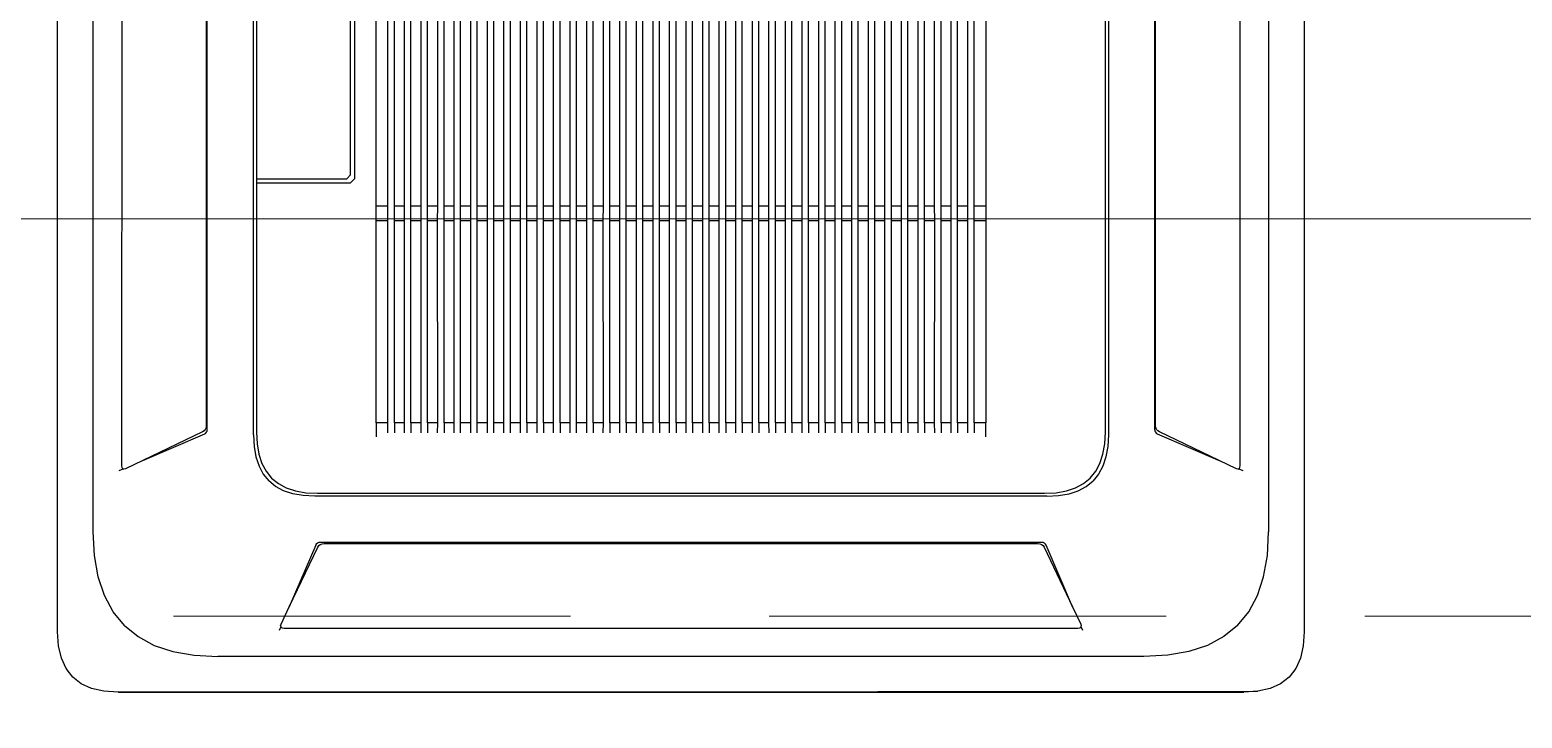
# Model space of a CAD drawing. Header units: millimetres. Extents: x 1464389 to 1998638, y -29162 to 256806.
# Drawn here: x 1718026 to 1718622, y 201922 to 202197 of the extents above; entities that cross this region are included whole.
import ezdxf

# ---------------------------------------------------------------- set-up
doc = ezdxf.new("R2010")
doc.units = ezdxf.units.MM
doc.header["$LTSCALE"] = 15
doc.layers.get('0').update_dxf_attribs({"lineweight": 5})
doc.layers.add('Hatch', color=252, linetype='Continuous', lineweight=15)
doc.layers.add('S-pchat-9', color=9, linetype='Continuous')

# ---------------------------------------------------------------- blocks, each defined once
blk = doc.blocks.new('cassette acplan')
at = {"layer": 'S-pchat-9', "ltscale": 0.25}
for p, q in [((-306.08, -1781.74), (-305.51, -1090.44)), ((460.06, -1091.08), (459.49, -1782.37)), ((-284.16, -1720.46), (-283.69, -1151.75)), ((438.14, -1152.35), (437.67, -1721.06)), ((-266.23, -1192.41), (-266.64, -1679.83)), ((420.21, -1680.4), (420.62, -1192.98)), ((-214.32, -1217.16), (-214.69, -1655.17)), ((-214.05, -1657.55), (-213.68, -1214.78)), ((-185.68, -1660.94), (-185.3, -1211.43)), ((337.49, -1659.84), (337.86, -1213.41)), ((339.66, -1211.87), (339.29, -1661.38)), ((368.03, -1215.26), (367.66, -1658.03)), ((368.3, -1655.65), (368.67, -1217.64)), ((-110.3, -1520.65), (-110.16, -1351.85)), ((-103.04, -1351.86), (-103.18, -1520.66)), ((-99.04, -1520.66), (-98.9, -1351.86)), ((-92.87, -1351.86), (-93.01, -1520.67)), ((-88.87, -1520.67), (-88.73, -1351.87)), ((-82.7, -1351.87), (-82.84, -1520.67)), ((-78.69, -1520.68), (-78.55, -1351.88)), ((-72.52, -1351.88), (-72.66, -1520.68)), ((-68.52, -1520.69), (-68.38, -1351.88)), ((-62.35, -1351.89), (-62.49, -1520.69)), ((-58.35, -1520.7), (-58.21, -1351.89)), ((-52.18, -1351.9), (-52.32, -1520.7)), ((-48.17, -1520.7), (-48.03, -1351.9)), ((-42, -1351.91), (-42.14, -1520.71)), ((-38, -1520.71), (-37.86, -1351.91)), ((-31.83, -1351.91), (-31.97, -1520.72)), ((-27.83, -1520.72), (-27.69, -1351.92)), ((-21.66, -1351.92), (-21.8, -1520.73)), ((-17.65, -1520.73), (-17.51, -1351.93)), ((-11.48, -1351.93), (-11.62, -1520.73)), ((-7.48, -1520.74), (-7.34, -1351.93)), ((-1.31, -1351.94), (-1.45, -1520.74)), ((2.69, -1520.75), (2.83, -1351.94)), ((8.86, -1351.95), (8.72, -1520.75)), ((12.87, -1520.75), (13.01, -1351.95)), ((19.04, -1351.96), (18.9, -1520.76)), ((23.04, -1520.76), (23.18, -1351.96)), ((29.21, -1351.96), (29.07, -1520.77)), ((33.21, -1520.77), (33.35, -1351.97)), ((39.38, -1351.97), (39.24, -1520.78)), ((43.39, -1520.78), (43.53, -1351.98)), ((49.56, -1351.98), (49.42, -1520.78)), ((53.56, -1520.79), (53.7, -1351.99)), ((59.73, -1351.99), (59.59, -1520.79)), ((63.73, -1520.8), (63.87, -1351.99)), ((69.9, -1352), (69.76, -1520.8)), ((73.91, -1520.8), (74.05, -1352)), ((80.08, -1352.01), (79.94, -1520.81)), ((84.08, -1520.81), (84.22, -1352.01)), ((90.25, -1352.02), (90.11, -1520.82)), ((94.25, -1520.82), (94.39, -1352.02)), ((100.42, -1352.02), (100.28, -1520.83)), ((104.43, -1520.83), (104.57, -1352.03)), ((110.6, -1352.03), (110.46, -1520.84)), ((114.6, -1520.84), (114.74, -1352.04)), ((120.77, -1352.04), (120.63, -1520.84)), ((124.77, -1520.85), (124.91, -1352.04)), ((130.94, -1352.05), (130.8, -1520.85)), ((134.95, -1520.86), (135.09, -1352.05)), ((141.12, -1352.06), (140.98, -1520.86)), ((145.12, -1520.86), (145.26, -1352.06)), ((151.29, -1352.07), (151.15, -1520.87)), ((155.29, -1520.87), (155.43, -1352.07)), ((161.46, -1352.07), (161.32, -1520.88)), ((165.46, -1520.88), (165.6, -1352.08)), ((171.64, -1352.08), (171.5, -1520.89)), ((175.64, -1520.89), (175.78, -1352.09)), ((181.81, -1352.09), (181.67, -1520.89)), ((185.81, -1520.9), (185.95, -1352.09)), ((191.98, -1352.1), (191.84, -1520.9)), ((195.98, -1520.91), (196.12, -1352.1)), ((202.16, -1352.11), (202.02, -1520.91)), ((206.16, -1520.91), (206.3, -1352.11)), ((212.33, -1352.12), (212.19, -1520.92)), ((216.33, -1520.92), (216.47, -1352.12)), ((222.5, -1352.13), (222.36, -1520.93)), ((226.5, -1520.93), (226.64, -1352.13)), ((232.67, -1352.13), (232.53, -1520.94)), ((236.68, -1520.94), (236.82, -1352.14)), ((242.85, -1352.14), (242.71, -1520.94)), ((246.85, -1520.95), (246.99, -1352.15)), ((253.02, -1352.15), (252.88, -1520.95)), ((257.02, -1520.96), (257.16, -1352.15)), ((264.29, -1352.16), (264.15, -1520.96)), ((-183.64, -1368.55), (-183.75, -1503.83)), ((-125.88, -1501.45), (-125.78, -1371.03)), ((-123.34, -1368.6), (-123.45, -1503.88)), ((-128.32, -1503.88), (-125.88, -1501.45)), ((-183.75, -1506.27), (-183.88, -1659.41)), ((-183.75, -1503.83), (-183.75, -1506.27)), ((-183.75, -1503.83), (-128.32, -1503.88)), ((-183.75, -1506.27), (-125.88, -1506.32)), ((-123.45, -1503.88), (-125.88, -1506.32)), ((-110.31, -1529.52), (-110.3, -1520.65)), ((-103.18, -1520.66), (-110.3, -1520.65)), ((-103.18, -1520.66), (-103.19, -1529.53)), ((-99.05, -1529.53), (-99.04, -1520.66)), ((-93.01, -1520.67), (-99.04, -1520.66)), ((-93.01, -1520.67), (-93.02, -1529.54)), ((-82.84, -1520.67), (-88.87, -1520.67)), ((-88.87, -1529.54), (-88.87, -1520.67)), ((-82.84, -1520.67), (-82.84, -1529.54)), ((-78.7, -1529.55), (-78.69, -1520.68)), ((-72.66, -1520.68), (-78.69, -1520.68)), ((-72.66, -1520.68), (-72.67, -1529.55)), ((-68.53, -1529.56), (-68.52, -1520.69)), ((-62.49, -1520.69), (-68.52, -1520.69)), ((-62.49, -1520.69), (-62.5, -1529.56)), ((-52.32, -1520.7), (-58.35, -1520.7)), ((-58.35, -1529.56), (-58.35, -1520.7)), ((-52.32, -1520.7), (-52.32, -1529.57)), ((-48.18, -1529.57), (-48.17, -1520.7)), ((-42.14, -1520.71), (-48.17, -1520.7)), ((-42.14, -1520.71), (-42.15, -1529.58)), ((-38.01, -1529.58), (-38, -1520.71)), ((-31.97, -1520.72), (-38, -1520.71)), ((-31.97, -1520.72), (-31.98, -1529.59)), ((-21.8, -1520.73), (-27.83, -1520.72)), ((-27.83, -1529.59), (-27.83, -1520.72)), ((-21.8, -1520.73), (-21.8, -1529.59)), ((-17.66, -1529.6), (-17.65, -1520.73)), ((-11.62, -1520.73), (-17.65, -1520.73)), ((-11.62, -1520.73), (-11.63, -1529.6)), ((-7.49, -1529.61), (-7.48, -1520.74)), ((-1.45, -1520.74), (-7.48, -1520.74)), ((-1.45, -1520.74), (-1.46, -1529.61)), ((8.72, -1520.75), (2.69, -1520.75)), ((2.69, -1529.61), (2.69, -1520.75)), ((8.72, -1520.75), (8.72, -1529.62)), ((12.86, -1529.62), (12.87, -1520.75)), ((18.9, -1520.76), (12.87, -1520.75)), ((18.9, -1520.76), (18.89, -1529.63)), ((23.03, -1529.63), (23.04, -1520.76)), ((29.07, -1520.77), (23.04, -1520.76)), ((29.07, -1520.77), (29.06, -1529.64)), ((33.2, -1529.64), (33.21, -1520.77)), ((39.24, -1520.78), (33.21, -1520.77)), ((39.24, -1520.78), (39.24, -1529.64)), ((43.38, -1529.65), (43.39, -1520.78)), ((49.42, -1520.78), (43.39, -1520.78)), ((49.42, -1520.78), (49.41, -1529.65)), ((53.55, -1529.66), (53.56, -1520.79)), ((59.59, -1520.79), (53.56, -1520.79)), ((59.59, -1520.79), (59.58, -1529.66)), ((63.72, -1529.67), (63.73, -1520.8)), ((69.76, -1520.8), (63.73, -1520.8)), ((69.76, -1520.8), (69.76, -1529.67)), ((73.9, -1529.67), (73.91, -1520.8)), ((79.94, -1520.81), (73.91, -1520.8)), ((79.94, -1520.81), (79.93, -1529.68)), ((84.07, -1529.68), (84.08, -1520.81)), ((90.11, -1520.82), (84.08, -1520.81)), ((90.11, -1520.82), (90.1, -1529.69)), ((94.24, -1529.69), (94.25, -1520.82)), ((100.28, -1520.83), (94.25, -1520.82)), ((100.28, -1520.83), (100.27, -1529.7)), ((104.42, -1529.7), (104.43, -1520.83)), ((110.46, -1520.84), (104.43, -1520.83)), ((110.46, -1520.84), (110.45, -1529.7)), ((114.59, -1529.71), (114.6, -1520.84)), ((120.63, -1520.84), (114.6, -1520.84)), ((120.63, -1520.84), (120.62, -1529.71)), ((124.76, -1529.72), (124.77, -1520.85)), ((130.8, -1520.85), (124.77, -1520.85)), ((130.8, -1520.85), (130.79, -1529.72)), ((134.94, -1529.72), (134.95, -1520.86)), ((140.98, -1520.86), (134.95, -1520.86)), ((140.98, -1520.86), (140.97, -1529.73)), ((145.11, -1529.73), (145.12, -1520.86)), ((151.15, -1520.87), (145.12, -1520.86)), ((151.15, -1520.87), (151.14, -1529.74)), ((155.28, -1529.74), (155.29, -1520.87)), ((161.32, -1520.88), (155.29, -1520.87)), ((161.32, -1520.88), (161.31, -1529.75)), ((171.5, -1520.89), (165.46, -1520.88)), ((165.46, -1529.75), (165.46, -1520.88)), ((171.5, -1520.89), (171.49, -1529.75)), ((175.63, -1529.76), (175.64, -1520.89)), ((181.67, -1520.89), (175.64, -1520.89)), ((181.67, -1520.89), (181.66, -1529.76)), ((185.8, -1529.77), (185.81, -1520.9)), ((191.84, -1520.9), (185.81, -1520.9)), ((191.84, -1520.9), (191.83, -1529.77)), ((202.02, -1520.91), (195.98, -1520.91)), ((195.98, -1529.77), (195.98, -1520.91)), ((202.02, -1520.91), (202.01, -1529.78)), ((206.15, -1529.78), (206.16, -1520.91)), ((212.19, -1520.92), (206.16, -1520.91)), ((212.19, -1520.92), (212.18, -1529.79)), ((216.32, -1529.79), (216.33, -1520.92)), ((222.36, -1520.93), (216.33, -1520.92)), ((222.36, -1520.93), (222.35, -1529.8)), ((232.53, -1520.94), (226.5, -1520.93)), ((226.5, -1529.8), (226.5, -1520.93)), ((232.53, -1520.94), (232.53, -1529.81)), ((236.67, -1529.81), (236.68, -1520.94)), ((242.71, -1520.94), (236.68, -1520.94)), ((242.71, -1520.94), (242.7, -1529.81)), ((246.84, -1529.82), (246.85, -1520.95)), ((252.88, -1520.95), (246.85, -1520.95)), ((252.88, -1520.95), (252.87, -1529.82)), ((264.15, -1520.96), (257.02, -1520.96)), ((257.02, -1529.83), (257.02, -1520.96)), ((264.15, -1520.96), (264.14, -1529.83)), ((-110.41, -1653.67), (-110.31, -1529.52)), ((-110.31, -1529.52), (-103.19, -1529.53)), ((-103.19, -1529.53), (-103.29, -1653.67)), ((-99.15, -1653.68), (-99.05, -1529.53)), ((-99.05, -1529.53), (-93.02, -1529.54)), ((-93.02, -1529.54), (-93.12, -1653.68)), ((-88.98, -1653.68), (-88.87, -1529.54)), ((-88.87, -1529.54), (-82.84, -1529.54)), ((-82.84, -1529.54), (-82.95, -1653.69)), ((-78.8, -1653.69), (-78.7, -1529.55)), ((-78.7, -1529.55), (-72.67, -1529.55)), ((-72.67, -1529.55), (-72.77, -1653.7)), ((-68.63, -1653.7), (-68.53, -1529.56)), ((-68.53, -1529.56), (-62.5, -1529.56)), ((-62.5, -1529.56), (-62.6, -1653.71)), ((-58.46, -1653.71), (-58.35, -1529.56)), ((-58.35, -1529.56), (-52.32, -1529.57)), ((-52.32, -1529.57), (-52.43, -1653.72)), ((-48.28, -1653.72), (-48.18, -1529.57)), ((-48.18, -1529.57), (-42.15, -1529.58)), ((-42.15, -1529.58), (-42.25, -1653.72)), ((-38.11, -1653.73), (-38.01, -1529.58)), ((-38.01, -1529.58), (-31.98, -1529.59)), ((-31.98, -1529.59), (-32.08, -1653.73)), ((-27.94, -1653.74), (-27.83, -1529.59)), ((-27.83, -1529.59), (-21.8, -1529.59)), ((-21.8, -1529.59), (-21.91, -1653.74)), ((-17.76, -1653.74), (-17.66, -1529.6)), ((-17.66, -1529.6), (-11.63, -1529.6)), ((-11.63, -1529.6), (-11.73, -1653.75)), ((-7.59, -1653.75), (-7.49, -1529.61)), ((-7.49, -1529.61), (-1.46, -1529.61)), ((-1.46, -1529.61), (-1.56, -1653.76)), ((2.58, -1653.76), (2.69, -1529.61)), ((2.69, -1529.61), (8.72, -1529.62)), ((8.72, -1529.62), (8.61, -1653.77)), ((12.76, -1653.77), (12.86, -1529.62)), ((12.86, -1529.62), (18.89, -1529.63)), ((18.89, -1529.63), (18.79, -1653.77)), ((22.93, -1653.78), (23.03, -1529.63)), ((23.03, -1529.63), (29.06, -1529.64)), ((29.06, -1529.64), (28.96, -1653.78)), ((33.1, -1653.79), (33.2, -1529.64)), ((33.2, -1529.64), (39.24, -1529.64)), ((39.24, -1529.64), (39.13, -1653.79)), ((43.28, -1653.79), (43.38, -1529.65)), ((43.38, -1529.65), (49.41, -1529.65)), ((49.41, -1529.65), (49.31, -1653.8)), ((53.45, -1653.8), (53.55, -1529.66)), ((53.55, -1529.66), (59.58, -1529.66)), ((59.58, -1529.66), (59.48, -1653.81)), ((63.62, -1653.81), (63.72, -1529.67)), ((63.72, -1529.67), (69.76, -1529.67)), ((69.76, -1529.67), (69.65, -1653.82)), ((73.8, -1653.82), (73.9, -1529.67)), ((73.9, -1529.67), (79.93, -1529.68)), ((79.93, -1529.68), (79.83, -1653.82)), ((83.97, -1653.83), (84.07, -1529.68)), ((84.07, -1529.68), (90.1, -1529.69)), ((90.1, -1529.69), (90, -1653.83)), ((94.14, -1653.84), (94.24, -1529.69)), ((94.24, -1529.69), (100.27, -1529.7)), ((100.27, -1529.7), (100.17, -1653.84)), ((104.32, -1653.84), (104.42, -1529.7)), ((104.42, -1529.7), (110.45, -1529.7)), ((110.45, -1529.7), (110.35, -1653.85)), ((114.49, -1653.85), (114.59, -1529.71)), ((114.59, -1529.71), (120.62, -1529.71)), ((120.62, -1529.71), (120.52, -1653.86)), ((124.66, -1653.86), (124.76, -1529.72)), ((124.76, -1529.72), (130.79, -1529.72)), ((130.79, -1529.72), (130.69, -1653.87)), ((134.83, -1653.87), (134.94, -1529.72)), ((134.94, -1529.72), (140.97, -1529.73)), ((140.97, -1529.73), (140.87, -1653.88)), ((145.01, -1653.88), (145.11, -1529.73)), ((145.11, -1529.73), (151.14, -1529.74)), ((151.14, -1529.74), (151.04, -1653.88)), ((155.18, -1653.89), (155.28, -1529.74)), ((155.28, -1529.74), (161.31, -1529.75)), ((161.31, -1529.75), (161.21, -1653.89)), ((165.35, -1653.9), (165.46, -1529.75)), ((165.46, -1529.75), (171.49, -1529.75)), ((171.49, -1529.75), (171.39, -1653.9)), ((175.53, -1653.9), (175.63, -1529.76)), ((175.63, -1529.76), (181.66, -1529.76)), ((181.66, -1529.76), (181.56, -1653.91)), ((185.7, -1653.91), (185.8, -1529.77)), ((185.8, -1529.77), (191.83, -1529.77)), ((191.83, -1529.77), (191.73, -1653.92)), ((195.87, -1653.92), (195.98, -1529.77)), ((195.98, -1529.77), (202.01, -1529.78)), ((202.01, -1529.78), (201.9, -1653.93)), ((206.05, -1653.93), (206.15, -1529.78)), ((206.15, -1529.78), (212.18, -1529.79)), ((212.18, -1529.79), (212.08, -1653.93)), ((216.22, -1653.94), (216.32, -1529.79)), ((216.32, -1529.79), (222.35, -1529.8)), ((222.35, -1529.8), (222.25, -1653.94)), ((226.39, -1653.95), (226.5, -1529.8)), ((226.5, -1529.8), (232.53, -1529.81)), ((232.53, -1529.81), (232.42, -1653.95)), ((236.57, -1653.95), (236.67, -1529.81)), ((236.67, -1529.81), (242.7, -1529.81)), ((242.7, -1529.81), (242.6, -1653.96)), ((246.74, -1653.96), (246.84, -1529.82)), ((246.84, -1529.82), (252.87, -1529.82)), ((252.87, -1529.82), (252.77, -1653.97)), ((256.91, -1653.97), (257.02, -1529.83)), ((257.02, -1529.83), (264.14, -1529.83)), ((264.14, -1529.83), (264.04, -1653.98)), ((-215.98, -1658.56), (-216.99, -1659.23)), ((-215.26, -1657.67), (-215.98, -1658.56)), ((-214.83, -1656.54), (-215.26, -1657.67)), ((-214.69, -1655.17), (-214.83, -1656.54)), ((-214.51, -1659.37), (-214.17, -1658.56)), ((-214.21, -1658.91), (-214.17, -1658.56)), ((-214.17, -1658.56), (-214.05, -1657.55)), ((-110.41, -1653.67), (-110.42, -1662.36)), ((-103.29, -1653.67), (-110.41, -1653.67)), ((-103.29, -1653.67), (-103.3, -1659.88)), ((-99.15, -1653.68), (-99.16, -1659.88)), ((-93.12, -1653.68), (-99.15, -1653.68)), ((-93.12, -1653.68), (-93.13, -1659.88)), ((-82.95, -1653.69), (-88.98, -1653.68)), ((-88.98, -1653.68), (-88.98, -1659.89)), ((-82.95, -1653.69), (-82.95, -1659.89)), ((-78.8, -1653.69), (-78.81, -1659.9)), ((-72.77, -1653.7), (-78.8, -1653.69)), ((-72.77, -1653.7), (-72.78, -1659.9)), ((-68.63, -1653.7), (-68.64, -1659.9)), ((-62.6, -1653.71), (-68.63, -1653.7)), ((-62.6, -1653.71), (-62.61, -1659.91)), ((-52.43, -1653.72), (-58.46, -1653.71)), ((-58.46, -1659.91), (-58.46, -1653.71)), ((-52.43, -1653.72), (-52.43, -1659.92)), ((-48.29, -1659.92), (-48.28, -1653.72)), ((-42.25, -1653.72), (-48.28, -1653.72)), ((-42.25, -1653.72), (-42.26, -1659.93)), ((-38.12, -1659.93), (-38.11, -1653.73)), ((-32.08, -1653.73), (-38.11, -1653.73)), ((-32.08, -1653.73), (-32.09, -1659.94)), ((-21.91, -1653.74), (-27.94, -1653.74)), ((-27.94, -1659.94), (-27.94, -1653.74)), ((-21.91, -1653.74), (-21.91, -1659.94)), ((-17.76, -1653.74), (-17.77, -1659.95)), ((-11.73, -1653.75), (-17.76, -1653.74)), ((-11.73, -1653.75), (-11.74, -1659.95)), ((-7.59, -1653.75), (-7.6, -1659.96)), ((-1.56, -1653.76), (-7.59, -1653.75)), ((-1.56, -1653.76), (-1.57, -1659.96)), ((8.61, -1653.77), (2.58, -1653.76)), ((2.58, -1653.76), (2.58, -1659.96)), ((8.61, -1653.77), (8.61, -1659.97)), ((12.75, -1659.97), (12.76, -1653.77)), ((18.79, -1653.77), (12.76, -1653.77)), ((18.79, -1653.77), (18.78, -1659.98)), ((22.93, -1653.78), (22.92, -1659.98)), ((28.96, -1653.78), (22.93, -1653.78)), ((28.96, -1653.78), (28.95, -1659.99)), ((39.13, -1653.79), (33.1, -1653.79)), ((33.1, -1653.79), (33.1, -1659.99)), ((39.13, -1653.79), (39.13, -1659.99)), ((43.28, -1653.79), (43.27, -1660)), ((49.31, -1653.8), (43.28, -1653.79)), ((49.31, -1653.8), (49.3, -1660)), ((53.45, -1653.8), (53.44, -1660.01)), ((59.48, -1653.81), (53.45, -1653.8)), ((59.48, -1653.81), (59.47, -1660.01)), ((69.65, -1653.82), (63.62, -1653.81)), ((63.62, -1653.81), (63.62, -1660.01)), ((69.65, -1653.82), (69.65, -1660.02)), ((73.8, -1653.82), (73.79, -1660.02)), ((79.83, -1653.82), (73.8, -1653.82)), ((79.83, -1653.82), (79.82, -1660.03)), ((83.97, -1653.83), (83.96, -1660.03)), ((90, -1653.83), (83.97, -1653.83)), ((90, -1653.83), (89.99, -1660.04)), ((100.17, -1653.84), (94.14, -1653.84)), ((94.14, -1653.84), (94.14, -1660.04)), ((100.17, -1653.84), (100.17, -1660.04)), ((104.32, -1653.84), (104.31, -1660.05)), ((110.35, -1653.85), (104.32, -1653.84)), ((110.35, -1653.85), (110.34, -1660.05)), ((114.49, -1653.85), (114.48, -1660.06)), ((120.52, -1653.86), (114.49, -1653.85)), ((120.52, -1653.86), (120.51, -1660.06)), ((130.69, -1653.87), (124.66, -1653.86)), ((124.66, -1653.86), (124.66, -1660.07)), ((130.69, -1653.87), (130.69, -1660.07)), ((140.87, -1653.88), (134.83, -1653.87)), ((134.83, -1653.87), (134.83, -1660.07)), ((140.87, -1653.88), (140.86, -1660.08)), ((145.01, -1653.88), (145, -1660.08)), ((151.04, -1653.88), (145.01, -1653.88)), ((151.04, -1653.88), (151.03, -1660.09)), ((161.21, -1653.89), (155.18, -1653.89)), ((155.18, -1653.89), (155.18, -1660.09)), ((161.21, -1653.89), (161.21, -1660.1)), ((171.39, -1653.9), (165.35, -1653.9)), ((165.35, -1653.9), (165.35, -1660.1)), ((171.39, -1653.9), (171.38, -1660.1)), ((175.53, -1653.9), (175.52, -1660.11)), ((181.56, -1653.91), (175.53, -1653.9)), ((181.56, -1653.91), (181.55, -1660.11)), ((191.73, -1653.92), (185.7, -1653.91)), ((185.7, -1653.91), (185.7, -1660.12)), ((191.73, -1653.92), (191.73, -1660.12)), ((201.9, -1653.93), (195.87, -1653.92)), ((195.87, -1653.92), (195.87, -1660.12)), ((201.9, -1653.93), (201.9, -1660.13)), ((206.05, -1653.93), (206.04, -1660.13)), ((212.08, -1653.93), (206.05, -1653.93)), ((212.08, -1653.93), (212.07, -1660.14)), ((222.25, -1653.94), (216.22, -1653.94)), ((216.22, -1653.94), (216.22, -1660.14)), ((222.25, -1653.94), (222.25, -1660.15)), ((232.42, -1653.95), (226.39, -1653.95)), ((226.39, -1653.95), (226.39, -1660.15)), ((232.42, -1653.95), (232.42, -1660.15)), ((236.57, -1653.95), (236.56, -1660.16)), ((242.6, -1653.96), (236.57, -1653.95)), ((242.6, -1653.96), (242.59, -1660.16)), ((252.77, -1653.97), (246.74, -1653.96)), ((246.74, -1653.96), (246.74, -1660.17)), ((252.77, -1653.97), (252.77, -1660.17)), ((264.04, -1653.98), (256.91, -1653.97)), ((256.91, -1653.97), (256.91, -1660.17)), ((264.03, -1662.67), (264.04, -1653.98)), ((367.66, -1658.03), (367.78, -1659.04)), ((368.45, -1657.02), (368.3, -1655.65)), ((368.88, -1658.15), (368.45, -1657.02)), ((369.6, -1659.05), (368.88, -1658.15)), ((-216.99, -1659.23), (-253.67, -1676.66)), ((-253.67, -1676.66), (-215.64, -1660.39)), ((-215.64, -1660.39), (-215.19, -1660.13)), ((-215.31, -1660.27), (-215.19, -1660.13)), ((-215.19, -1660.13), (-214.51, -1659.37)), ((-185.68, -1660.94), (-185.31, -1668.11)), ((-183.88, -1659.41), (-183.51, -1666.53)), ((-183.51, -1666.53), (-182.39, -1672.9)), ((335.98, -1673.33), (337.11, -1666.96)), ((337.11, -1666.96), (337.49, -1659.84)), ((339.29, -1661.38), (338.9, -1668.55)), ((367.78, -1659.04), (368.13, -1659.85)), ((367.78, -1659.04), (367.82, -1659.39)), ((368.13, -1659.85), (368.8, -1660.61)), ((368.8, -1660.61), (369.25, -1660.88)), ((368.92, -1660.75), (368.8, -1660.61)), ((369.25, -1660.88), (407.26, -1677.21)), ((370.6, -1659.71), (369.6, -1659.05)), ((407.26, -1677.21), (370.6, -1659.71)), ((-253.67, -1676.66), (-264.29, -1681.7)), ((-185.31, -1668.11), (-184.18, -1674.53)), ((-184.18, -1674.53), (-182.3, -1680.19)), ((-182.39, -1672.9), (-180.52, -1678.52)), ((334.1, -1678.94), (335.98, -1673.33)), ((337.77, -1674.96), (335.87, -1680.62)), ((338.9, -1668.55), (337.77, -1674.96)), ((-268.18, -1682.86), (-265.82, -1681.85)), ((-266.64, -1679.83), (-266.49, -1681.06)), ((-266.49, -1681.06), (-266.06, -1681.78)), ((-266.06, -1681.78), (-265.82, -1681.85)), ((-265.82, -1681.85), (-265.35, -1681.99)), ((-265.3, -1681.99), (-265.35, -1681.99)), ((-264.29, -1681.7), (-265.3, -1681.99)), ((-182.3, -1680.19), (-179.66, -1685.09)), ((-180.52, -1678.52), (-177.9, -1683.39)), ((-179.66, -1685.09), (-176.27, -1689.25)), ((-177.9, -1683.39), (-174.54, -1687.52)), ((328.1, -1687.93), (331.48, -1683.81)), ((333.23, -1685.52), (329.83, -1689.67)), ((331.48, -1683.81), (334.1, -1678.94)), ((335.87, -1680.62), (333.23, -1685.52)), ((417.86, -1682.27), (407.26, -1677.21)), ((418.87, -1682.56), (417.86, -1682.27)), ((418.92, -1682.56), (418.87, -1682.56)), ((418.92, -1682.56), (419.4, -1682.42)), ((419.4, -1682.42), (419.64, -1682.35)), ((419.4, -1682.42), (421.75, -1683.43)), ((419.64, -1682.35), (420.07, -1681.63)), ((420.07, -1681.63), (420.21, -1680.4)), ((-172.12, -1692.64), (-176.27, -1689.25)), ((-174.54, -1687.52), (-170.42, -1690.89)), ((-167.22, -1695.29), (-172.12, -1692.64)), ((-170.42, -1690.89), (-165.55, -1693.52)), ((-161.56, -1697.18), (-167.22, -1695.29)), ((-165.55, -1693.52), (-159.93, -1695.4)), ((313.48, -1695.79), (319.1, -1693.92)), ((319.1, -1693.92), (323.98, -1691.3)), ((320.77, -1695.69), (325.68, -1693.06)), ((323.98, -1691.3), (328.1, -1687.93)), ((325.68, -1693.06), (329.83, -1689.67)), ((-155.15, -1698.32), (-161.56, -1697.18)), ((-159.93, -1695.4), (-153.56, -1696.53)), ((-147.98, -1698.7), (-155.15, -1698.32)), ((-153.56, -1696.53), (-146.44, -1696.91)), ((301.53, -1699.07), (-147.98, -1698.7)), ((-146.44, -1696.91), (299.99, -1697.28)), ((299.99, -1697.28), (307.11, -1696.91)), ((301.53, -1699.07), (308.7, -1698.7)), ((307.11, -1696.91), (313.48, -1695.79)), ((308.7, -1698.7), (315.11, -1697.58)), ((315.11, -1697.58), (320.77, -1695.69)), ((-283.4, -1735.01), (-284.16, -1720.46)), ((436.89, -1735.61), (437.67, -1721.06)), ((-147.48, -1728.66), (-163.81, -1766.68)), ((-163.81, -1766.68), (-146.32, -1730.02)), ((-147.21, -1728.21), (-147.48, -1728.66)), ((-147.36, -1728.34), (-147.21, -1728.21)), ((-146.46, -1727.54), (-147.21, -1728.21)), ((-145.64, -1727.2), (-146.46, -1727.54)), ((-146.32, -1730.02), (-145.65, -1729.01)), ((-145.64, -1727.2), (-146, -1727.24)), ((-145.65, -1729.01), (-144.75, -1728.29)), ((-144.63, -1727.08), (-145.64, -1727.2)), ((-144.75, -1728.29), (-143.62, -1727.86)), ((298.13, -1727.45), (-144.63, -1727.08)), ((-143.62, -1727.86), (-142.26, -1727.72)), ((-142.26, -1727.72), (295.76, -1728.08)), ((295.76, -1728.08), (297.12, -1728.23)), ((297.12, -1728.23), (298.25, -1728.66)), ((299.14, -1727.57), (298.13, -1727.45)), ((298.25, -1728.66), (299.15, -1729.38)), ((299.96, -1727.91), (299.14, -1727.57)), ((299.5, -1727.61), (299.14, -1727.57)), ((299.15, -1729.38), (299.81, -1730.39)), ((299.81, -1730.39), (317.24, -1767.06)), ((300.71, -1728.58), (299.96, -1727.91)), ((300.98, -1729.03), (300.71, -1728.58)), ((300.85, -1728.71), (300.71, -1728.58)), ((317.24, -1767.06), (300.98, -1729.03)), ((-281.12, -1748.02), (-283.4, -1735.01)), ((434.58, -1748.62), (436.89, -1735.61)), ((-277.3, -1759.51), (-281.12, -1748.02)), ((430.74, -1760.1), (434.58, -1748.62)), ((-271.95, -1769.47), (-277.3, -1759.51)), ((-168.87, -1777.28), (-163.81, -1766.68)), ((317.24, -1767.06), (322.29, -1777.69)), ((425.38, -1770.05), (430.74, -1760.1)), ((-265.07, -1777.9), (-271.95, -1769.47)), ((-169.16, -1778.29), (-168.87, -1777.28)), ((322.29, -1777.69), (322.58, -1778.69)), ((418.48, -1778.46), (425.38, -1770.05)), ((-305.51, -1790.44), (-306.08, -1781.74)), ((-265.07, -1777.9), (-256.65, -1784.79)), ((-256.65, -1784.79), (-246.7, -1790.16)), ((-169.02, -1778.81), (-170.04, -1781.17)), ((-169.16, -1778.33), (-169.16, -1778.29)), ((-169.16, -1778.33), (-169.02, -1778.81)), ((-169.02, -1778.81), (-168.95, -1779.05)), ((-168.95, -1779.05), (-168.23, -1779.49)), ((-168.23, -1779.49), (-167, -1779.63)), ((-167, -1779.63), (320.42, -1780.03)), ((320.42, -1780.03), (321.64, -1779.89)), ((321.64, -1779.89), (322.37, -1779.46)), ((322.37, -1779.46), (322.44, -1779.22)), ((322.44, -1779.22), (322.58, -1778.74)), ((323.45, -1781.58), (322.44, -1779.22)), ((322.58, -1778.69), (322.58, -1778.74)), ((410.05, -1785.34), (400.1, -1790.7)), ((418.48, -1778.46), (410.05, -1785.34)), ((459.49, -1782.37), (458.9, -1791.07)), ((-303.77, -1797.99), (-305.51, -1790.44)), ((-246.7, -1790.16), (-235.22, -1794)), ((-235.22, -1794), (-222.21, -1796.3)), ((388.61, -1794.51), (375.59, -1796.8)), ((400.1, -1790.7), (388.61, -1794.51)), ((458.9, -1791.07), (457.15, -1798.62)), ((-300.88, -1804.37), (-303.77, -1797.99)), ((-296.82, -1809.6), (-300.88, -1804.37)), ((-222.21, -1796.3), (-207.66, -1797.08)), ((361.05, -1797.55), (-207.66, -1797.08)), ((375.59, -1796.8), (361.05, -1797.55)), ((454.25, -1805), (450.18, -1810.22)), ((457.15, -1798.62), (454.25, -1805)), ((-291.6, -1813.66), (-296.82, -1809.6)), ((-285.22, -1816.57), (-291.6, -1813.66)), ((444.96, -1814.27), (438.57, -1817.17)), ((450.18, -1810.22), (444.96, -1814.27)), ((-277.68, -1818.32), (-285.22, -1816.57)), ((-268.97, -1818.9), (-277.68, -1818.32)), ((422.32, -1819.48), (-268.97, -1818.9)), ((-268.97, -1818.9), (431.03, -1818.9)), ((-268.97, -1818.9), (422.32, -1819.48)), ((431.03, -1818.9), (422.32, -1819.48)), ((438.57, -1817.17), (431.03, -1818.9))]:
    blk.add_line(p, q, dxfattribs=at)

msp = doc.modelspace()

# ---------------------------------------------------------------- hatches: boundary and pattern name
at = {"layer": 'Hatch'}
h = msp.add_hatch(dxfattribs=at)
h.set_pattern_fill('BRASS', color=256, scale=50)
h.set_pattern_definition([(0, (882263.97, 177990.95), (0, 317.5), []), (0, (882263.97, 178149.7), (0, 317.5), [158.75, -79.375])])
edge = h.paths.add_edge_path()
edge.add_spline(control_points=[(1716859.52, 201929.46), (1716876.48, 201930.52), (1716893.36, 201931.07), (1716925.3, 201930.76), (1716940.35, 201930.05), (1716970.52, 201927.19), (1716985.64, 201925.03), (1717013.21, 201919.44), (1717025.66, 201916.29), (1717042.69, 201910.96), (1717047.33, 201909.41), (1717054.37, 201906.87), (1717056.78, 201905.98), (1717061.32, 201904.23), (1717063.45, 201903.38), (1717067.68, 201901.65), (1717069.78, 201900.77), (1717076.04, 201898.06), (1717080.15, 201896.19), (1717092.33, 201890.36), (1717100.23, 201886.22), (1717119.56, 201875.27), (1717130.73, 201868.2), (1717152.26, 201853.39), (1717162.62, 201845.64), (1717182.72, 201829.73), (1717192.45, 201821.55), (1717211.4, 201804.98), (1717220.63, 201796.58), (1717238.72, 201779.74), (1717247.57, 201771.31), (1717264.99, 201754.58), (1717273.56, 201746.29), (1717290.5, 201730.03), (1717298.86, 201722.06), (1717315.44, 201706.62), (1717323.65, 201699.14), (1717339.95, 201684.86), (1717348.03, 201678.06), (1717364.1, 201665.26), (1717372.08, 201659.27), (1717387.93, 201648.23), (1717395.81, 201643.18), (1717405.59, 201637.51), (1717407.53, 201636.41), (1717411.46, 201634.26), (1717413.43, 201633.21), (1717419.38, 201630.12), (1717423.4, 201628.15), (1717435.6, 201622.53), (1717443.93, 201619.14), (1717465.26, 201611.55), (1717478.51, 201607.78), (1717505.85, 201601.81), (1717519.95, 201599.61), (1717548.88, 201596.73), (1717563.71, 201596.06), (1717593.99, 201596.22), (1717609.43, 201597.06), (1717640.73, 201600.2), (1717656.6, 201602.5), (1717696.11, 201609.9), (1717719.89, 201615.82), (1717767.4, 201630.4), (1717791.14, 201639.06), (1717818.6, 201650.64), (1717822.63, 201652.38), (1717830.2, 201655.72), (1717833.73, 201657.31), (1717845.85, 201662.87), (1717854.45, 201667), (1717880.21, 201679.77), (1717897.41, 201688.87), (1717932.02, 201707.75), (1717949.41, 201717.53), (1717984.45, 201737.21), (1718002.1, 201747.1), (1718037.8, 201766.4), (1718055.86, 201775.82), (1718088.64, 201791.61), (1718103.25, 201798.2), (1718133.02, 201810.34), (1718148.17, 201815.89), (1718176.03, 201824.52), (1718188.61, 201827.88), (1718214.25, 201833.4), (1718227.31, 201835.55), (1718253.9, 201838.34), (1718267.43, 201838.99), (1718285.66, 201838.64), (1718290.21, 201838.46), (1718298.78, 201837.92), (1718302.81, 201837.59), (1718310.36, 201836.81), (1718313.89, 201836.39), (1718320.89, 201835.42), (1718324.37, 201834.88), (1718334.74, 201833.09), (1718341.56, 201831.68), (1718359.93, 201827.33), (1718371.3, 201824.03), (1718393.54, 201816.6), (1718404.41, 201812.48), (1718425.72, 201803.65), (1718436.17, 201798.94), (1718456.71, 201789.13), (1718466.79, 201784.04), (1718486.67, 201773.63), (1718496.45, 201768.32), (1718519.28, 201755.69), (1718532.21, 201748.35), (1718557.58, 201733.98), (1718570.02, 201726.95), (1718594.38, 201713.57), (1718606.3, 201707.24), (1718629.52, 201695.62), (1718640.82, 201690.34), (1718654.59, 201684.54), (1718657.43, 201683.38), (1718662.19, 201681.5), (1718664.13, 201680.75), (1718667.51, 201679.48), (1718668.95, 201678.95), (1718671.83, 201677.91), (1718673.27, 201677.4), (1718677.59, 201675.91), (1718680.47, 201674.96), (1718689.09, 201672.23), (1718694.83, 201670.58), (1718712.06, 201666.11), (1718723.54, 201663.78), (1718746.63, 201660.3), (1718758.23, 201659.14), (1718781.67, 201657.94), (1718793.5, 201657.89), (1718817.47, 201658.83), (1718829.6, 201659.83), (1718854.19, 201662.82), (1718866.66, 201664.81), (1718891.95, 201669.72), (1718904.77, 201672.64), (1718938.03, 201681.22), (1718958.72, 201687.51), (1719000.92, 201701.84), (1719022.42, 201709.88), (1719066.19, 201727.36), (1719088.45, 201736.79), (1719133.73, 201756.61), (1719156.75, 201767), (1719203.52, 201788.3), (1719227.28, 201799.21), (1719275.58, 201821.09), (1719300.12, 201832.07), (1719358.73, 201857.37), (1719393.13, 201871.54), (1719442.45, 201890.05), (1719456.67, 201895.18), (1719485.72, 201905.17), (1719500.55, 201910.03), (1719530.45, 201919.23), (1719545.5, 201923.58), (1719587.18, 201934.76), (1719613.96, 201940.98), (1719667.72, 201951.12), (1719694.7, 201955.04), (1719743.67, 201959.57), (1719765.68, 201960.65), (1719809.49, 201960.52), (1719831.29, 201959.32), (1719870.18, 201954.72), (1719887.33, 201951.81), (1719921.22, 201944.02), (1719937.96, 201939.14), (1719970.83, 201927.16), (1719986.95, 201920.06), (1720009.28, 201908.22), (1720015.88, 201904.45), (1720025.03, 201898.85), (1720027.66, 201897.18), (1720035.91, 201891.82), (1720041.43, 201888.01), (1720053.17, 201879.47), (1720059.33, 201874.68), (1720065.33, 201869.75)], knot_values=[147.597437, 147.597437, 147.597437, 147.597437, 192.270458, 192.270458, 231.752657, 231.752657, 271.234857, 271.234857, 303.831466, 303.831466, 316.106319, 316.106319, 322.502918, 322.502918, 328.19126, 328.19126, 333.879601, 333.879601, 345.256284, 345.256284, 368.009649, 368.009649, 402.414564, 402.414564, 436.819479, 436.819479, 471.224394, 471.224394, 505.62931, 505.62931, 540.034225, 540.034225, 574.43914, 574.43914, 608.844055, 608.844055, 643.24897, 643.24897, 677.653885, 677.653885, 712.0588, 712.0588, 746.463715, 746.463715, 755.054118, 755.054118, 763.644521, 763.644521, 780.825326, 780.825326, 815.186937, 815.186937, 866.847993, 866.847993, 918.509048, 918.509048, 970.170103, 970.170103, 1021.831158, 1021.831158, 1073.492213, 1073.492213, 1149.403222, 1149.403222, 1225.31423, 1225.31423, 1238.414877, 1238.414877, 1249.950536, 1249.950536, 1277.942035, 1277.942035, 1333.523957, 1333.523957, 1389.105879, 1389.105879, 1444.6878, 1444.6878, 1500.269722, 1500.269722, 1543.856857, 1543.856857, 1587.443992, 1587.443992, 1622.206072, 1622.206072, 1656.968152, 1656.968152, 1691.730233, 1691.730233, 1703.228078, 1703.228078, 1713.335666, 1713.335666, 1722.158942, 1722.158942, 1730.982218, 1730.982218, 1748.62877, 1748.62877, 1779.18988, 1779.18988, 1809.75099, 1809.75099, 1840.3121, 1840.3121, 1870.87321, 1870.87321, 1901.43432, 1901.43432, 1943.194382, 1943.194382, 1984.954444, 1984.954444, 2026.714506, 2026.714506, 2068.474567, 2068.474567, 2079.434909, 2079.434909, 2087.076426, 2087.076426, 2092.809745, 2092.809745, 2098.543064, 2098.543064, 2110.009702, 2110.009702, 2132.942978, 2132.942978, 2178.809529, 2178.809529, 2224.676081, 2224.676081, 2270.542633, 2270.542633, 2316.409185, 2316.409185, 2362.275737, 2362.275737, 2408.142288, 2408.142288, 2479.697116, 2479.697116, 2551.251944, 2551.251944, 2622.806772, 2622.806772, 2694.3616, 2694.3616, 2765.916428, 2765.916428, 2837.471256, 2837.471256, 2934.002442, 2934.002442, 2972.604241, 2972.604241, 3012.099233, 3012.099233, 3051.594225, 3051.594225, 3120.84801, 3120.84801, 3190.101795, 3190.101795, 3246.739532, 3246.739532, 3303.37727, 3303.37727, 3348.664832, 3348.664832, 3393.952394, 3393.952394, 3439.239956, 3439.239956, 3458.585115, 3458.585115, 3466.454854, 3466.454854, 3483.569796, 3483.569796, 3503.697823, 3503.697823, 3503.697823, 3503.697823], degree=3, periodic=0)
edge.add_line((1720065.33, 201869.75), (1720065.33, 202824.04))
edge.add_spline(control_points=[(1720065.33, 202824.04), (1720035.49, 202796.68), (1720006.9, 202771.42), (1719953.32, 202725.91), (1719928.2, 202705.47), (1719879.65, 202667.68), (1719856.21, 202650.33), (1719810.73, 202618.42), (1719788.69, 202603.85), (1719745.75, 202577.2), (1719724.84, 202565.11), (1719683.96, 202543.11), (1719663.98, 202533.21), (1719624.76, 202515.3), (1719605.52, 202507.29), (1719567.64, 202492.86), (1719549, 202486.44), (1719521.4, 202477.75), (1719512.26, 202475.02), (1719494.08, 202469.81), (1719485.04, 202467.34), (1719464.35, 202461.92), (1719452.67, 202459.03), (1719427.08, 202453.08), (1719413.17, 202450.08), (1719340.8, 202435.7), (1719282.5, 202428.26), (1719167.43, 202421.38), (1719110.67, 202421.92), (1719024.42, 202428.74), (1718993.99, 202432.36), (1718949.13, 202439.55), (1718934.31, 202442.24), (1718912.3, 202446.71), (1718904.99, 202448.27), (1718890.47, 202451.53), (1718883.24, 202453.24), (1718870.6, 202456.36), (1718865.17, 202457.75), (1718849.8, 202461.8), (1718839.94, 202464.56), (1718804.2, 202475.01), (1718779, 202483.31), (1718729.84, 202500.61), (1718705.87, 202509.59), (1718658.8, 202527.58), (1718635.7, 202536.58), (1718590, 202554), (1718567.4, 202562.4), (1718532.25, 202574.64), (1718519.64, 202578.86), (1718500.71, 202584.86), (1718494.4, 202586.8), (1718481.76, 202590.57), (1718475.44, 202592.39), (1718460.58, 202596.51), (1718452.01, 202598.76), (1718434.83, 202603.02), (1718426.22, 202605.02), (1718393.94, 202612.06), (1718370.07, 202616.29), (1718322.16, 202622.63), (1718298.14, 202624.74), (1718250.29, 202626.57), (1718226.46, 202626.29), (1718179.32, 202623.11), (1718156, 202620.21), (1718121.66, 202613.75), (1718110.34, 202611.25), (1718095.14, 202607.36), (1718091.16, 202606.29), (1718085.21, 202604.62), (1718083.22, 202604.05), (1718077.05, 202602.24), (1718072.84, 202600.95), (1718063.49, 202597.98), (1718058.32, 202596.27), (1718040.74, 202590.24), (1718028.15, 202585.59), (1718002.61, 202575.76), (1717989.65, 202570.59), (1717963.35, 202560.06), (1717950.01, 202554.7), (1717922.89, 202544.17), (1717909.11, 202539), (1717885.5, 202530.79), (1717875.83, 202527.61), (1717856.18, 202521.64), (1717846.21, 202518.87), (1717825.94, 202513.89), (1717815.63, 202511.69), (1717794.66, 202508.06), (1717783.99, 202506.62), (1717762.29, 202504.73), (1717751.25, 202504.27), (1717734.53, 202504.49), (1717728.97, 202504.71), (1717720.57, 202505.28), (1717717.77, 202505.51), (1717712.14, 202506.06), (1717709.32, 202506.37), (1717701.29, 202507.39), (1717696.11, 202508.18), (1717686.04, 202510.01), (1717681.16, 202511.03), (1717662.89, 202515.29), (1717649.72, 202519.33), (1717620.17, 202530.45), (1717603.98, 202538.07), (1717572.65, 202555.7), (1717557.51, 202565.7), (1717528.3, 202587.79), (1717514.24, 202599.89), (1717496.1, 202617.84)], knot_values=[0, 0, 0, 0, 46.939752, 46.939752, 91.490233, 91.490233, 136.040715, 136.040715, 180.591196, 180.591196, 225.141678, 225.141678, 269.692159, 269.692159, 314.242641, 314.242641, 358.793122, 358.793122, 381.068363, 381.068363, 403.343604, 403.343604, 432.218373, 432.218373, 466.618398, 466.618398, 611.236654, 611.236654, 755.854909, 755.854909, 836.423268, 836.423268, 876.707447, 876.707447, 896.849537, 896.849537, 916.991627, 916.991627, 932.297376, 932.297376, 960.646868, 960.646868, 1036.180732, 1036.180732, 1111.714596, 1111.714596, 1187.24846, 1187.24846, 1262.782324, 1262.782324, 1305.120368, 1305.120368, 1326.28939, 1326.28939, 1347.458413, 1347.458413, 1375.87784, 1375.87784, 1404.164852, 1404.164852, 1481.464692, 1481.464692, 1558.764532, 1558.764532, 1636.064372, 1636.064372, 1713.364212, 1713.364212, 1751.816218, 1751.816218, 1765.518368, 1765.518368, 1772.369443, 1772.369443, 1786.721234, 1786.721234, 1804.111973, 1804.111973, 1845.539564, 1845.539564, 1886.967155, 1886.967155, 1928.394746, 1928.394746, 1969.822336, 1969.822336, 1997.996344, 1997.996344, 2026.170351, 2026.170351, 2054.344359, 2054.344359, 2082.518366, 2082.518366, 2110.692373, 2110.692373, 2124.610709, 2124.610709, 2131.569877, 2131.569877, 2138.529045, 2138.529045, 2151.369775, 2151.369775, 2163.621081, 2163.621081, 2197.420438, 2197.420438, 2241.101853, 2241.101853, 2284.783267, 2284.783267, 2328.464681, 2328.464681, 2328.464681, 2328.464681], degree=3, periodic=0)
edge.add_arc((1717904.86, 202971.11), 540.26, 195.54501, 220.83534, ccw=False)
edge.add_spline(control_points=[(1717384.36, 202826.32), (1717382.71, 202861.5), (1717383.31, 202869.2), (1717384.62, 202890.41), (1717384.96, 202903.17), (1717384.79, 202926.72), (1717384.28, 202937.51), (1717382.57, 202957.25), (1717381.38, 202966.19), (1717378.48, 202982.41), (1717376.78, 202989.69), (1717373.05, 203002.8), (1717371.02, 203008.62), (1717366.74, 203019.11), (1717364.49, 203023.77), (1717361.03, 203030.06), (1717359.88, 203032.03), (1717358.7, 203033.91)], knot_values=[6927.263602, 6927.263602, 6927.263602, 6927.263602, 6934.467007, 6934.467007, 6947.90922, 6947.90922, 6961.351433, 6961.351433, 6974.793646, 6974.793646, 6988.235859, 6988.235859, 7001.678072, 7001.678072, 7015.120284, 7015.120284, 7021.69195, 7021.69195, 7021.69195, 7021.69195], degree=3, periodic=0)
edge.add_line((1717358.7, 203033.91), (1716859.28, 203033.91))
edge.add_line((1716859.28, 203033.91), (1716859.52, 201929.46))

# ---------------------------------------------------------------- linework, layer by layer
at = {"color": 32, "true_color": 0xcd6928}
msp.add_open_spline([(1716859.52, 201929.46), (1716876.48, 201930.52), (1716893.36, 201931.07), (1716925.3, 201930.76), (1716940.35, 201930.05), (1716970.52, 201927.19), (1716985.64, 201925.03), (1717013.21, 201919.44), (1717025.66, 201916.29), (1717042.69, 201910.96), (1717047.33, 201909.41), (1717054.37, 201906.87), (1717056.78, 201905.98), (1717061.32, 201904.23), (1717063.45, 201903.38), (1717067.68, 201901.65), (1717069.78, 201900.77), (1717076.04, 201898.06), (1717080.15, 201896.19), (1717092.33, 201890.36), (1717100.23, 201886.22), (1717119.56, 201875.27), (1717130.73, 201868.2), (1717152.26, 201853.39), (1717162.62, 201845.64), (1717182.72, 201829.73), (1717192.45, 201821.55), (1717211.4, 201804.98), (1717220.63, 201796.58), (1717238.72, 201779.74), (1717247.57, 201771.31), (1717264.99, 201754.58), (1717273.56, 201746.29), (1717290.5, 201730.03), (1717298.86, 201722.06), (1717315.44, 201706.62), (1717323.65, 201699.14), (1717339.95, 201684.86), (1717348.03, 201678.06), (1717364.1, 201665.26), (1717372.08, 201659.27), (1717387.93, 201648.23), (1717395.81, 201643.18), (1717405.59, 201637.51), (1717407.53, 201636.41), (1717411.46, 201634.26), (1717413.43, 201633.21), (1717419.38, 201630.12), (1717423.4, 201628.15), (1717435.6, 201622.53), (1717443.93, 201619.14), (1717465.26, 201611.55), (1717478.51, 201607.78), (1717505.85, 201601.81), (1717519.95, 201599.61), (1717548.88, 201596.73), (1717563.71, 201596.06), (1717593.99, 201596.22), (1717609.43, 201597.06), (1717640.73, 201600.2), (1717656.6, 201602.5), (1717696.11, 201609.9), (1717719.89, 201615.82), (1717767.4, 201630.4), (1717791.14, 201639.06), (1717818.6, 201650.64), (1717822.63, 201652.38), (1717830.2, 201655.72), (1717833.73, 201657.31), (1717845.85, 201662.87), (1717854.45, 201667), (1717880.21, 201679.77), (1717897.41, 201688.87), (1717932.02, 201707.75), (1717949.41, 201717.53), (1717984.45, 201737.21), (1718002.1, 201747.1), (1718037.8, 201766.4), (1718055.86, 201775.82), (1718088.64, 201791.61), (1718103.25, 201798.2), (1718133.02, 201810.34), (1718148.17, 201815.89), (1718176.03, 201824.52), (1718188.61, 201827.88), (1718214.25, 201833.4), (1718227.31, 201835.55), (1718253.9, 201838.34), (1718267.43, 201838.99), (1718285.66, 201838.64), (1718290.21, 201838.46), (1718298.78, 201837.92), (1718302.81, 201837.59), (1718310.36, 201836.81), (1718313.89, 201836.39), (1718320.89, 201835.42), (1718324.37, 201834.88), (1718334.74, 201833.09), (1718341.56, 201831.68), (1718359.93, 201827.33), (1718371.3, 201824.03), (1718393.54, 201816.6), (1718404.41, 201812.48), (1718425.72, 201803.65), (1718436.17, 201798.94), (1718456.71, 201789.13), (1718466.79, 201784.04), (1718486.67, 201773.63), (1718496.45, 201768.32), (1718519.28, 201755.69), (1718532.21, 201748.35), (1718557.58, 201733.98), (1718570.02, 201726.95), (1718594.38, 201713.57), (1718606.3, 201707.24), (1718629.52, 201695.62), (1718640.82, 201690.34), (1718654.59, 201684.54), (1718657.43, 201683.38), (1718662.19, 201681.5), (1718664.13, 201680.75), (1718667.51, 201679.48), (1718668.95, 201678.95), (1718671.83, 201677.91), (1718673.27, 201677.4), (1718677.59, 201675.91), (1718680.47, 201674.96), (1718689.09, 201672.23), (1718694.83, 201670.58), (1718712.06, 201666.11), (1718723.54, 201663.78), (1718746.63, 201660.3), (1718758.23, 201659.14), (1718781.67, 201657.94), (1718793.5, 201657.89), (1718817.47, 201658.83), (1718829.6, 201659.83), (1718854.19, 201662.82), (1718866.66, 201664.81), (1718891.95, 201669.72), (1718904.77, 201672.64), (1718938.03, 201681.22), (1718958.72, 201687.51), (1719000.92, 201701.84), (1719022.42, 201709.88), (1719066.19, 201727.36), (1719088.45, 201736.79), (1719133.73, 201756.61), (1719156.75, 201767), (1719203.52, 201788.3), (1719227.28, 201799.21), (1719275.58, 201821.09), (1719300.12, 201832.07), (1719358.73, 201857.37), (1719393.13, 201871.54), (1719442.45, 201890.05), (1719456.67, 201895.18), (1719485.72, 201905.17), (1719500.55, 201910.03), (1719530.45, 201919.23), (1719545.5, 201923.58), (1719587.18, 201934.76), (1719613.96, 201940.98), (1719667.72, 201951.12), (1719694.7, 201955.04), (1719743.67, 201959.57), (1719765.68, 201960.65), (1719809.49, 201960.52), (1719831.29, 201959.32), (1719870.18, 201954.72), (1719887.33, 201951.81), (1719921.22, 201944.02), (1719937.96, 201939.14), (1719970.83, 201927.16), (1719986.95, 201920.06), (1720009.28, 201908.22), (1720015.88, 201904.45), (1720025.03, 201898.85), (1720027.66, 201897.18), (1720035.91, 201891.82), (1720041.43, 201888.01), (1720057.92, 201876), (1720068.47, 201867.42), (1720088.63, 201849.49), (1720098.23, 201840.15), (1720116.66, 201820.92), (1720125.47, 201811.04), (1720142.47, 201790.88), (1720150.65, 201780.61), (1720163.94, 201763.22), (1720169.19, 201756.16), (1720174.33, 201749.06)], degree=3, knots=[147.597437, 147.597437, 147.597437, 147.597437, 192.270458, 192.270458, 231.752657, 231.752657, 271.234857, 271.234857, 303.831466, 303.831466, 316.106319, 316.106319, 322.502918, 322.502918, 328.19126, 328.19126, 333.879601, 333.879601, 345.256284, 345.256284, 368.009649, 368.009649, 402.414564, 402.414564, 436.819479, 436.819479, 471.224394, 471.224394, 505.62931, 505.62931, 540.034225, 540.034225, 574.43914, 574.43914, 608.844055, 608.844055, 643.24897, 643.24897, 677.653885, 677.653885, 712.0588, 712.0588, 746.463715, 746.463715, 755.054118, 755.054118, 763.644521, 763.644521, 780.825326, 780.825326, 815.186937, 815.186937, 866.847993, 866.847993, 918.509048, 918.509048, 970.170103, 970.170103, 1021.831158, 1021.831158, 1073.492213, 1073.492213, 1149.403222, 1149.403222, 1225.31423, 1225.31423, 1238.414877, 1238.414877, 1249.950536, 1249.950536, 1277.942035, 1277.942035, 1333.523957, 1333.523957, 1389.105879, 1389.105879, 1444.6878, 1444.6878, 1500.269722, 1500.269722, 1543.856857, 1543.856857, 1587.443992, 1587.443992, 1622.206072, 1622.206072, 1656.968152, 1656.968152, 1691.730233, 1691.730233, 1703.228078, 1703.228078, 1713.335666, 1713.335666, 1722.158942, 1722.158942, 1730.982218, 1730.982218, 1748.62877, 1748.62877, 1779.18988, 1779.18988, 1809.75099, 1809.75099, 1840.3121, 1840.3121, 1870.87321, 1870.87321, 1901.43432, 1901.43432, 1943.194382, 1943.194382, 1984.954444, 1984.954444, 2026.714506, 2026.714506, 2068.474567, 2068.474567, 2079.434909, 2079.434909, 2087.076426, 2087.076426, 2092.809745, 2092.809745, 2098.543064, 2098.543064, 2110.009702, 2110.009702, 2132.942978, 2132.942978, 2178.809529, 2178.809529, 2224.676081, 2224.676081, 2270.542633, 2270.542633, 2316.409185, 2316.409185, 2362.275737, 2362.275737, 2408.142288, 2408.142288, 2479.697116, 2479.697116, 2551.251944, 2551.251944, 2622.806772, 2622.806772, 2694.3616, 2694.3616, 2765.916428, 2765.916428, 2837.471256, 2837.471256, 2934.002442, 2934.002442, 2972.604241, 2972.604241, 3012.099233, 3012.099233, 3051.594225, 3051.594225, 3120.84801, 3120.84801, 3190.101795, 3190.101795, 3246.739532, 3246.739532, 3303.37727, 3303.37727, 3348.664832, 3348.664832, 3393.952394, 3393.952394, 3439.239956, 3439.239956, 3458.585115, 3458.585115, 3466.454854, 3466.454854, 3483.569796, 3483.569796, 3518.778915, 3518.778915, 3553.988033, 3553.988033, 3589.197151, 3589.197151, 3624.406269, 3624.406269, 3648.180529, 3648.180529, 3648.180529, 3648.180529], dxfattribs=at)

# ---------------------------------------------------------------- block references
at = {"xscale": 0.6509515656566992, "yscale": 0.6509515656566992, "zscale": 0.6509515656566992, "rotation": 0.047496567094561}
msp.add_blockref('cassette acplan', (1718234.93, 203116.15), dxfattribs=at)

doc.saveas('drawing.dxf')
